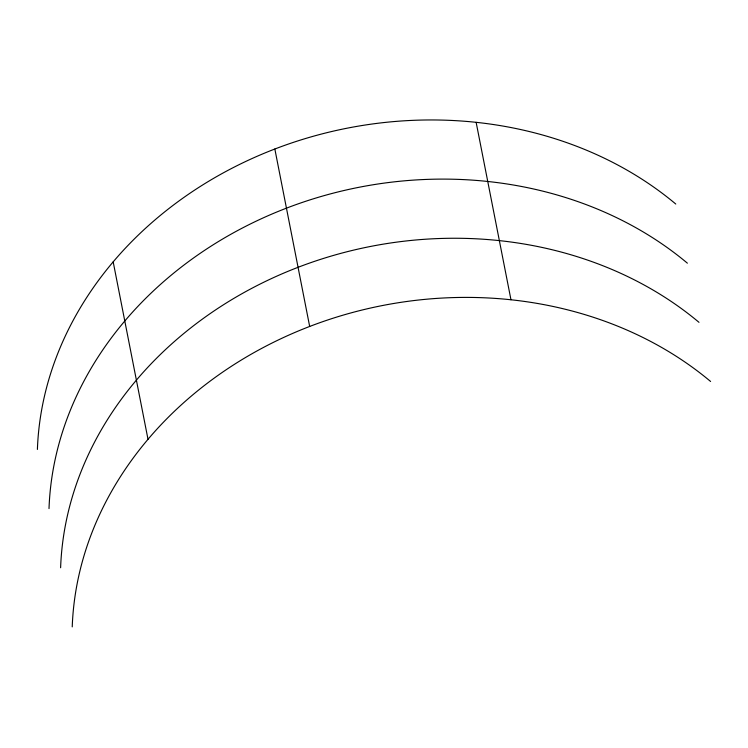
<?xml version="1.0" encoding="UTF-8"?>
<svg xmlns="http://www.w3.org/2000/svg" width="748" height="748" viewBox="0 0 748 748"><rect width="100%" height="100%" fill="white"/><g stroke="black" fill="none" stroke-linecap="round" stroke-linejoin="round"><path stroke-width="1.12" d="M476.139 122.326L510.968 299.761M675.771 204.026A373.215 317.451 -11.1 0 0 274.843 149.011L309.672 326.455A373.215 317.451 -11.1 0 0 72.229 626.889M113.182 261.865L148.011 439.31M37.4 449.445A373.215 317.451 -11.1 0 1 274.843 149.011M309.672 326.455A373.215 317.451 -11.1 0 1 710.6 381.471M60.616 567.741A373.215 317.451 -11.1 0 1 298.059 267.307A373.215 317.451 -11.1 0 1 698.987 322.323M49.013 508.593A373.215 317.451 -11.1 0 1 286.456 208.159A373.215 317.451 -11.1 0 1 687.384 263.174"/></g></svg>
